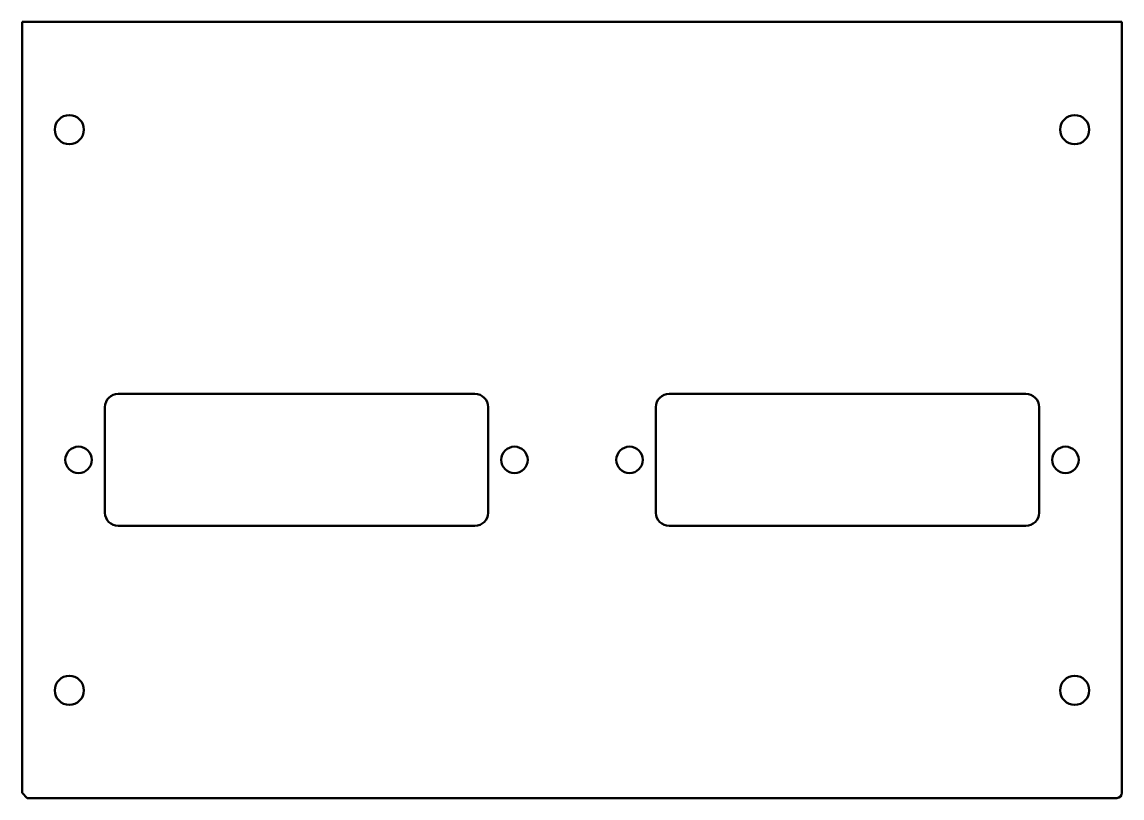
# Model space of a CAD drawing. Header units: millimetres. Extents: x -2 to 414, y 0 to 294.
import ezdxf

# ---------------------------------------------------------------- set-up
doc = ezdxf.new("R2010")
doc.units = ezdxf.units.MM
doc.layers.add('IV_INTERIOR_PROFILES', color=7, linetype='Continuous', lineweight=50)
doc.layers.add('IV_OUTER_PROFILE', color=7, linetype='Continuous', lineweight=50)

msp = doc.modelspace()

# ---------------------------------------------------------------- linework, layer by layer
at = {"layer": 'IV_INTERIOR_PROFILES'}
for p, q in [((34.4, 153), (169.4, 153)), ((242.94, 153), (377.94, 153)), ((29.4, 108), (29.4, 148)), ((174.4, 148), (174.4, 108)), ((237.94, 108), (237.94, 148)), ((382.94, 148), (382.94, 108)), ((169.4, 103), (34.4, 103)), ((377.94, 103), (242.94, 103))]:
    msp.add_line(p, q, dxfattribs=at)
for centre, radius in [((15.91, 253), 5.5), ((396.43, 253), 5.5), ((19.4, 128), 5), ((184.4, 128), 5), ((227.94, 128), 5), ((392.94, 128), 5), ((15.91, 40.75), 5.5), ((396.43, 40.75), 5.5)]:
    msp.add_circle(centre, radius, dxfattribs=at)
for centre, start, end in [((34.4, 148), 90, 180), ((169.4, 148), 0, 90), ((242.94, 148), 90, 180), ((377.94, 148), 0, 90), ((34.4, 108), 180, 270), ((169.4, 108), 270, 0), ((242.94, 108), 180, 270), ((377.94, 108), 270, 0)]:
    msp.add_arc(centre, 5, start, end, dxfattribs=at)
at = {"layer": 'IV_OUTER_PROFILE'}
for p, q in [((414.33, 293.75), (-2, 293.75)), ((-2, 2), (-2, 293.75)), ((414.33, 2), (414.33, 293.75)), ((0, 0), (-2, 2)), ((412.33, 0), (0, 0))]:
    msp.add_line(p, q, dxfattribs=at)
msp.add_arc((412.33, 2), 2, 270, 0, dxfattribs=at)

doc.saveas('drawing.dxf')
